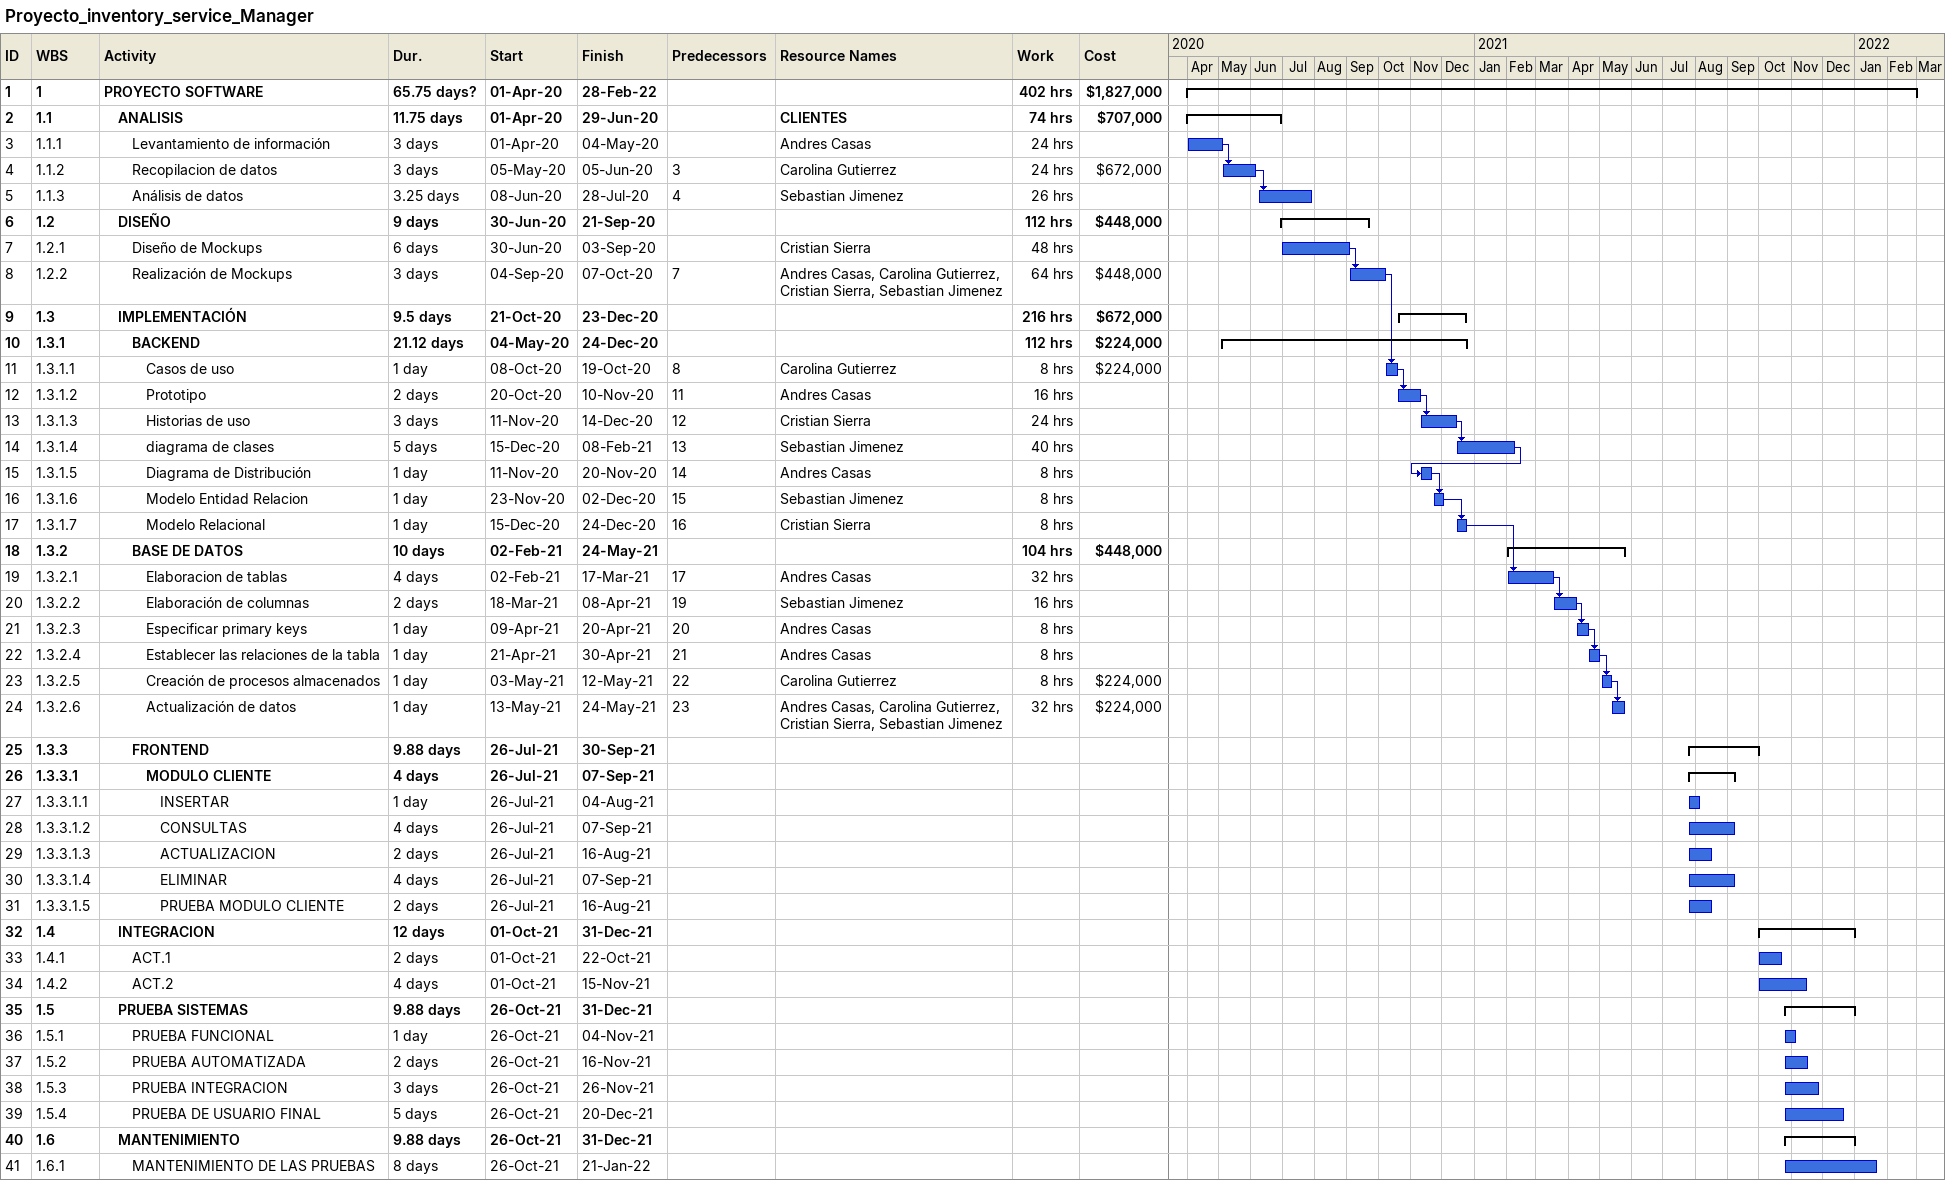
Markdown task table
Proyecto_inventory_service_Manager

| ID | WBS | Task | Duration | Start | Finish | Predecessors | Resources | Work (h) | Cost ($) |
|---|---|---|---|---|---|---|---|---|---|
| 1 | 1 | **PROYECTO SOFTWARE** | 65.75d? | 2020-04-01 | 2022-02-28 |  |  | 402 | 1827000 |
| 2 | 1.1 | **ANALISIS** | 11.75d | 2020-04-01 | 2020-06-29 |  | CLIENTES | 74 | 707000 |
| 3 | 1.1.1 | Levantamiento de información | 3d | 2020-04-01 | 2020-05-04 |  | Andres Casas | 24 |  |
| 4 | 1.1.2 | Recopilacion de datos | 3d | 2020-05-05 | 2020-06-05 | 3 | Carolina Gutierrez | 24 | 672000 |
| 5 | 1.1.3 | Análisis de datos | 3.25d | 2020-06-08 | 2020-07-28 | 4 | Sebastian Jimenez | 26 |  |
| 6 | 1.2 | **DISEÑO** | 9d | 2020-06-30 | 2020-09-21 |  |  | 112 | 448000 |
| 7 | 1.2.1 | Diseño de Mockups | 6d | 2020-06-30 | 2020-09-03 |  | Cristian Sierra | 48 |  |
| 8 | 1.2.2 | Realización de Mockups | 3d | 2020-09-04 | 2020-10-07 | 7 | Andres Casas, Carolina Gutierrez, Cristian Sierra, Sebastian Jimenez | 64 | 448000 |
| 9 | 1.3 | **IMPLEMENTACIÓN** | 9.5d | 2020-10-21 | 2020-12-23 |  |  | 216 | 672000 |
| 10 | 1.3.1 | **BACKEND** | 21.12d | 2020-05-04 | 2020-12-24 |  |  | 112 | 224000 |
| 11 | 1.3.1.1 | Casos de uso | 1d | 2020-10-08 | 2020-10-19 | 8 | Carolina Gutierrez | 8 | 224000 |
| 12 | 1.3.1.2 | Prototipo | 2d | 2020-10-20 | 2020-11-10 | 11 | Andres Casas | 16 |  |
| 13 | 1.3.1.3 | Historias de uso | 3d | 2020-11-11 | 2020-12-14 | 12 | Cristian Sierra | 24 |  |
| 14 | 1.3.1.4 | diagrama de clases | 5d | 2020-12-15 | 2021-02-08 | 13 | Sebastian Jimenez | 40 |  |
| 15 | 1.3.1.5 | Diagrama de Distribución | 1d | 2020-11-11 | 2020-11-20 | 14 | Andres Casas | 8 |  |
| 16 | 1.3.1.6 | Modelo Entidad Relacion | 1d | 2020-11-23 | 2020-12-02 | 15 | Sebastian Jimenez | 8 |  |
| 17 | 1.3.1.7 | Modelo Relacional | 1d | 2020-12-15 | 2020-12-24 | 16 | Cristian Sierra | 8 |  |
| 18 | 1.3.2 | **BASE DE DATOS** | 10d | 2021-02-02 | 2021-05-24 |  |  | 104 | 448000 |
| 19 | 1.3.2.1 | Elaboracion de tablas | 4d | 2021-02-02 | 2021-03-17 | 17 | Andres Casas | 32 |  |
| 20 | 1.3.2.2 | Elaboración de columnas | 2d | 2021-03-18 | 2021-04-08 | 19 | Sebastian Jimenez | 16 |  |
| 21 | 1.3.2.3 | Especificar primary keys | 1d | 2021-04-09 | 2021-04-20 | 20 | Andres Casas | 8 |  |
| 22 | 1.3.2.4 | Establecer las relaciones de la tabla | 1d | 2021-04-21 | 2021-04-30 | 21 | Andres Casas | 8 |  |
| 23 | 1.3.2.5 | Creación de procesos almacenados | 1d | 2021-05-03 | 2021-05-12 | 22 | Carolina Gutierrez | 8 | 224000 |
| 24 | 1.3.2.6 | Actualización de datos | 1d | 2021-05-13 | 2021-05-24 | 23 | Andres Casas, Carolina Gutierrez, Cristian Sierra, Sebastian Jimenez | 32 | 224000 |
| 25 | 1.3.3 | **FRONTEND** | 9.88d | 2021-07-26 | 2021-09-30 |  |  |  |  |
| 26 | 1.3.3.1 | **MODULO CLIENTE** | 4d | 2021-07-26 | 2021-09-07 |  |  |  |  |
| 27 | 1.3.3.1.1 | INSERTAR | 1d | 2021-07-26 | 2021-08-04 |  |  |  |  |
| 28 | 1.3.3.1.2 | CONSULTAS | 4d | 2021-07-26 | 2021-09-07 |  |  |  |  |
| 29 | 1.3.3.1.3 | ACTUALIZACION | 2d | 2021-07-26 | 2021-08-16 |  |  |  |  |
| 30 | 1.3.3.1.4 | ELIMINAR | 4d | 2021-07-26 | 2021-09-07 |  |  |  |  |
| 31 | 1.3.3.1.5 | PRUEBA MODULO CLIENTE | 2d | 2021-07-26 | 2021-08-16 |  |  |  |  |
| 32 | 1.4 | **INTEGRACION** | 12d | 2021-10-01 | 2021-12-31 |  |  |  |  |
| 33 | 1.4.1 | ACT.1 | 2d | 2021-10-01 | 2021-10-22 |  |  |  |  |
| 34 | 1.4.2 | ACT.2 | 4d | 2021-10-01 | 2021-11-15 |  |  |  |  |
| 35 | 1.5 | **PRUEBA SISTEMAS** | 9.88d | 2021-10-26 | 2021-12-31 |  |  |  |  |
| 36 | 1.5.1 | PRUEBA FUNCIONAL | 1d | 2021-10-26 | 2021-11-04 |  |  |  |  |
| 37 | 1.5.2 | PRUEBA AUTOMATIZADA | 2d | 2021-10-26 | 2021-11-16 |  |  |  |  |
| 38 | 1.5.3 | PRUEBA INTEGRACION | 3d | 2021-10-26 | 2021-11-26 |  |  |  |  |
| 39 | 1.5.4 | PRUEBA DE USUARIO FINAL | 5d | 2021-10-26 | 2021-12-20 |  |  |  |  |
| 40 | 1.6 | **MANTENIMIENTO** | 9.88d | 2021-10-26 | 2021-12-31 |  |  |  |  |
| 41 | 1.6.1 | MANTENIMIENTO DE LAS PRUEBAS | 8d | 2021-10-26 | 2022-01-21 |  |  |  |  |
